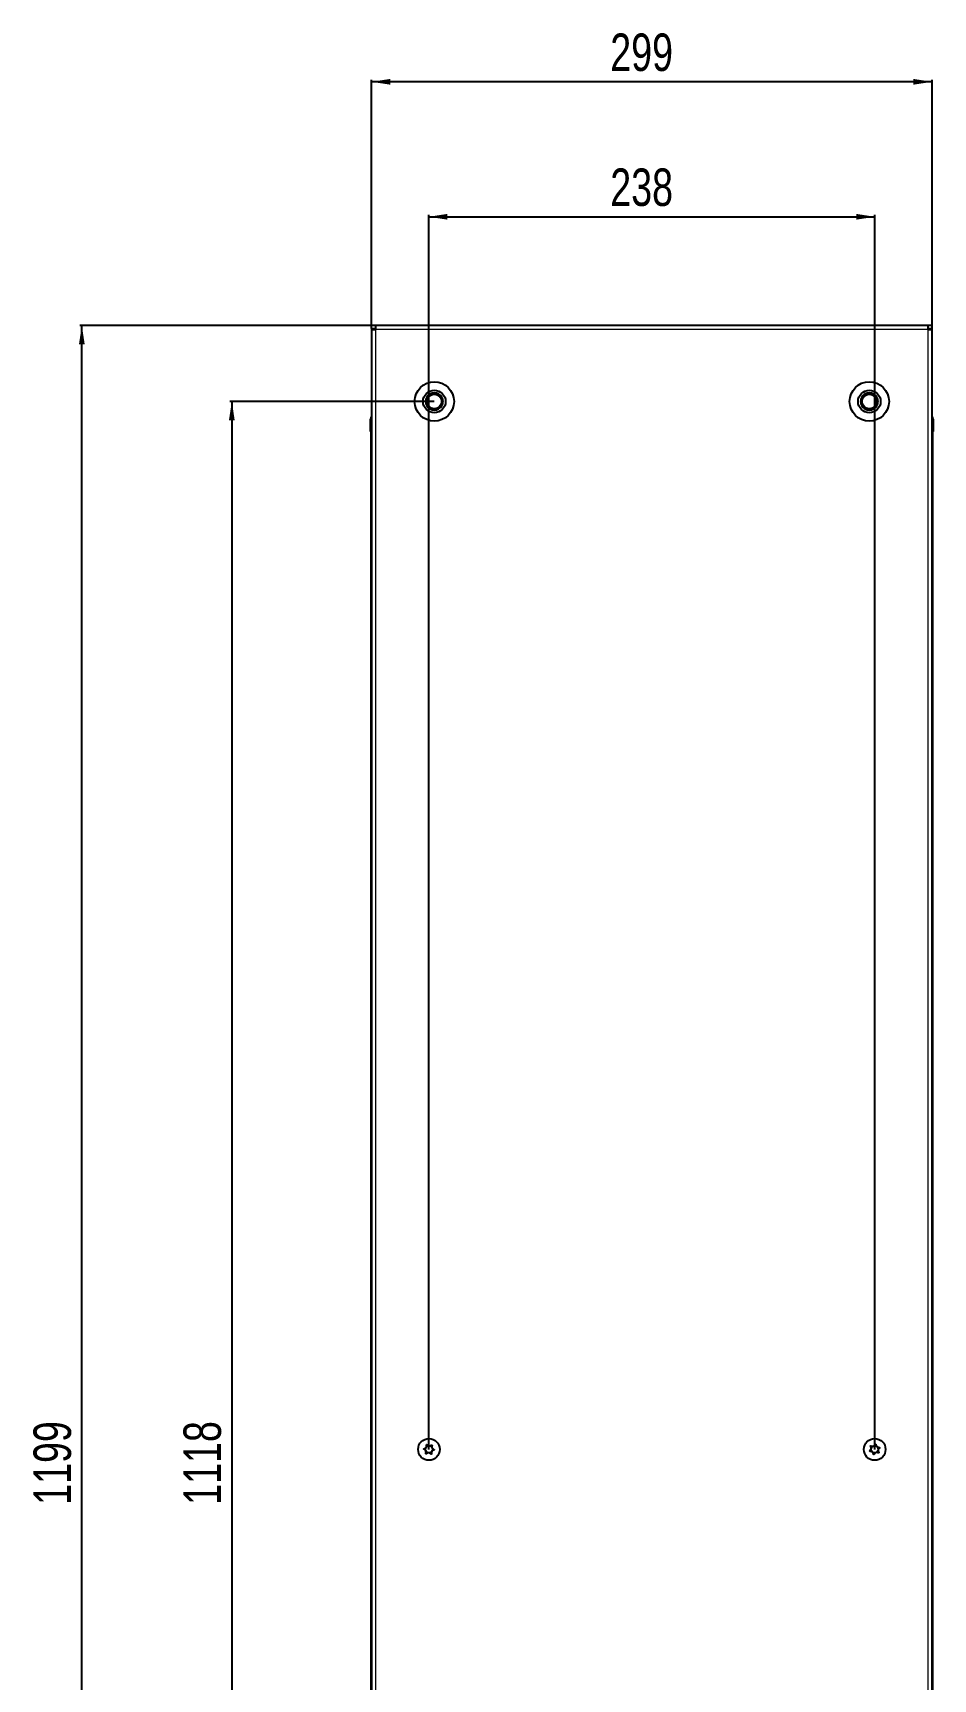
# Model space of a CAD drawing. Header units: millimetres. Extents: x 1770 to 3291, y 230 to 2078.
# Drawn here: x 1770 to 2250, y 1160 to 2038 of the extents above; entities that cross this region are included whole.
import ezdxf

# ---------------------------------------------------------------- set-up
doc = ezdxf.new("R2010")
doc.units = ezdxf.units.MM
doc.layers.add('FORMAT', color=7, linetype='Continuous')
doc.styles.add('SLDTEXTSTYLE0', font='TXT', dxfattribs={"width": 0.75})
doc.dimstyles.new('SLDDIMSTYLE0', dxfattribs={"dimtxt": 20, "dimasz": 10, "dimexe": 0, "dimexo": 0.0625, "dimgap": 5, "dimtad": 2, "dimdec": 1, "dimrnd": 1e-09, "dimzin": 12, "dimdsep": 46, "dimtxsty": 'SLDTEXTSTYLE0', "dimsah": 1, "dimcen": 0.09, "dimadec": 0, "dimazin": 3, "dimtfac": 1, "dimtofl": 0, "dimtmove": 0, "dimatfit": 3, "dimfxl": 0, "dimfrac": 2, "dimtolj": 1, "dimtzin": 12, "dimarcsym": 0})

# ---------------------------------------------------------------- blocks, each defined once
blk = doc.blocks.new('_D')
at = {"layer": 'FORMAT'}
for p, q in [((1950.89, 1882.09), (1795.4, 1882.09)), ((1796.4, 683.09), (1796.4, 1882.09)), ((1950.89, 683.09), (1795.4, 683.09))]:
    blk.add_line(p, q, dxfattribs=at)
for points in [[(1796.4, 1882.09), (1794.86, 1872.09), (1797.93, 1872.09)], [(1796.4, 683.09), (1797.93, 693.09), (1794.86, 693.09)]]:
    blk.add_solid(points, dxfattribs=at)
at = {"layer": 'FORMAT', "insert": (1770.61, 1253.04), "char_height": 20, "attachment_point": 1, "rotation": 90, "style": 'SLDTEXTSTYLE0'}
blk.add_mtext('1199', dxfattribs=at)
blk = doc.blocks.new('_D_1')
at = {"layer": 'FORMAT'}
for p, q in [((1950.9, 1882.1), (1950.9, 2013.09)), ((2249.9, 2012.09), (1950.9, 2012.09)), ((2249.9, 1882.1), (2249.9, 2013.09))]:
    blk.add_line(p, q, dxfattribs=at)
for points in [[(1950.9, 2012.09), (1960.9, 2010.56), (1960.9, 2013.63)], [(2249.9, 2012.09), (2239.9, 2013.63), (2239.9, 2010.56)]]:
    blk.add_solid(points, dxfattribs=at)
at = {"layer": 'FORMAT', "insert": (2078.23, 2037.87), "char_height": 20, "attachment_point": 1, "style": 'SLDTEXTSTYLE0'}
blk.add_mtext('299', dxfattribs=at)
blk = doc.blocks.new('_D_3')
at = {"layer": 'FORMAT'}
for p, q in [((1981.4, 1282.6), (1981.4, 1941.09)), ((2219.4, 1282.6), (2219.4, 1941.09)), ((1981.4, 1940.09), (2219.4, 1940.09))]:
    blk.add_line(p, q, dxfattribs=at)
for points in [[(1981.4, 1940.09), (1991.4, 1938.56), (1991.4, 1941.63)], [(2219.4, 1940.09), (2209.4, 1941.63), (2209.4, 1938.56)]]:
    blk.add_solid(points, dxfattribs=at)
at = {"layer": 'FORMAT', "insert": (2078.23, 1965.87), "char_height": 20, "attachment_point": 1, "style": 'SLDTEXTSTYLE0'}
blk.add_mtext('238', dxfattribs=at)
blk = doc.blocks.new('_D_4')
at = {"layer": 'FORMAT'}
for p, q in [((1984.39, 1841.59), (1875.4, 1841.59)), ((1876.4, 1841.59), (1876.4, 723.59)), ((1984.39, 723.59), (1875.4, 723.59))]:
    blk.add_line(p, q, dxfattribs=at)
for points in [[(1876.4, 1841.59), (1874.86, 1831.59), (1877.93, 1831.59)], [(1876.4, 723.59), (1877.93, 733.59), (1874.86, 733.59)]]:
    blk.add_solid(points, dxfattribs=at)
at = {"layer": 'FORMAT', "insert": (1850.61, 1253.04), "char_height": 20, "attachment_point": 1, "rotation": 90, "style": 'SLDTEXTSTYLE0'}
blk.add_mtext('1118', dxfattribs=at)

msp = doc.modelspace()

# ---------------------------------------------------------------- linework, layer by layer
at = {"color": 7, "linetype": 'Continuous', "lineweight": 25}
for p, q in [((1953, 1882.09), (1950.9, 1882.09)), ((1950.9, 1880.59), (1950.9, 1882.09)), ((1950.9, 1880.59), (1953, 1880.59)), ((1950.9, 1880.59), (1950.9, 1879.99)), ((1950.9, 1879.99), (1950.9, 685.19)), ((1950.9, 1879.99), (1953, 1879.99)), ((1953, 1882.09), (1953, 1879.99)), ((2247.8, 1882.09), (1953, 1882.09)), ((2247.8, 1879.99), (2247.8, 1882.09)), ((2249.9, 1882.09), (2247.8, 1882.09)), ((2247.8, 1880.59), (2249.9, 1880.59)), ((2247.8, 1879.99), (2249.9, 1879.99)), ((2249.9, 1880.59), (2249.9, 1882.09)), ((2249.9, 1879.99), (2249.9, 1880.59)), ((2249.9, 685.19), (2249.9, 1879.99)), ((1950.4, 1832.09), (1950.4, 1825.59)), ((1950.4, 1825.59), (1950.4, 1832.09)), ((2249.9, 1833.42), (2249.9, 1833.42)), ((2250.4, 1832.09), (2250.4, 1825.59)), ((2250.4, 1825.59), (2250.4, 1832.09)), ((1950.4, 1825.59), (1950.4, 1825.59)), ((1950.9, 1825.59), (1950.4, 1825.59)), ((1950.55, 1825.59), (1950.55, 739.59)), ((2249.9, 1825.59), (2250.4, 1825.59)), ((2250.25, 739.59), (2250.25, 1825.59)), ((2250.4, 1825.59), (2250.4, 1825.59)), ((2250.4, 1825.59), (2250.4, 1825.59))]:
    msp.add_line(p, q, dxfattribs=at)
at = {"color": 8, "linetype": 'Continuous', "lineweight": 18}
for p, q in [((2247.8, 1879.99), (1953, 1879.99)), ((1953, 1879.99), (1953, 685.19)), ((2247.8, 685.19), (2247.8, 1879.99)), ((1950.9, 1832.09), (1950.4, 1832.09)), ((2249.9, 1832.09), (2250.4, 1832.09))]:
    msp.add_line(p, q, dxfattribs=at)
at = {"color": 7, "linetype": 'Continuous', "lineweight": 25}
for centre, radius in [((1984.4, 1841.59), 10.5), ((1984.4, 1841.59), 6), ((1984.4, 1841.59), 3.9), ((2216.4, 1841.59), 10.5), ((2216.4, 1841.59), 6), ((2216.4, 1841.59), 3.9), ((1981.55, 1282.59), 5.79), ((1981.55, 1282.59), 1.85), ((2219.25, 1282.59), 5.79), ((2219.25, 1282.59), 1.85)]:
    msp.add_circle(centre, radius, dxfattribs=at)
for centre, radius, start, end in [((1984.4, 1841.59), 4.62, 120, 180), ((1984.4, 1841.59), 4.62, 60, 120), ((1984.4, 1841.59), 4.62, 360, 60), ((2216.4, 1841.59), 4.62, 120, 180), ((2216.4, 1841.59), 4.62, 60, 120), ((2216.4, 1841.59), 4.62, 360, 60), ((1984.4, 1841.59), 4.62, 180, 240), ((1984.4, 1841.59), 4.62, 240, 300), ((1984.4, 1841.59), 4.62, 300, 360), ((2216.4, 1841.59), 4.62, 180, 240), ((2216.4, 1841.59), 4.62, 240, 300), ((2216.4, 1841.59), 4.62, 300, 360), ((1952.4, 1832.09), 2, 138.57492, 180), ((1952.4, 1832.09), 2, 138.59038, 180), ((2248.4, 1832.09), 2, 0, 41.39416)]:
    msp.add_arc(centre, radius, start, end, dxfattribs=at)
for points, knots in [([(1979.78, 1841.59), (1980.11, 1842.17), (1980.67, 1843.15), (1981.5, 1844.57), (1981.9, 1845.28), (1982.09, 1845.59)], [0, 0, 0, 0, 0.439131, 0.751378, 1, 1, 1, 1]), ([(1982.09, 1845.59), (1982.29, 1845.59), (1982.99, 1845.59), (1984.3, 1845.59), (1985.69, 1845.59), (1986.44, 1845.59), (1986.71, 1845.59)], [0, 0, 0, 0, 0.139329, 0.48527, 0.816356, 1, 1, 1, 1]), ([(1986.71, 1845.59), (1987.04, 1845.02), (1987.6, 1844.04), (1988.42, 1842.62), (1988.83, 1841.91), (1989.01, 1841.59)], [0, 0, 0, 0, 0.439131, 0.751378, 1, 1, 1, 1]), ([(2211.78, 1841.59), (2212.11, 1842.17), (2212.67, 1843.15), (2213.5, 1844.57), (2213.9, 1845.28), (2214.09, 1845.59)], [0, 0, 0, 0, 0.439131, 0.751378, 1, 1, 1, 1]), ([(2214.09, 1845.59), (2214.29, 1845.59), (2214.99, 1845.59), (2216.3, 1845.59), (2217.69, 1845.59), (2218.44, 1845.59), (2218.71, 1845.59)], [0, 0, 0, 0, 0.139329, 0.48527, 0.816356, 1, 1, 1, 1]), ([(2218.71, 1845.59), (2219.04, 1845.02), (2219.6, 1844.04), (2220.42, 1842.62), (2220.83, 1841.91), (2221.01, 1841.59)], [0, 0, 0, 0, 0.439131, 0.751378, 1, 1, 1, 1]), ([(1982.09, 1837.59), (1981.76, 1838.17), (1981.19, 1839.15), (1980.37, 1840.57), (1979.96, 1841.28), (1979.78, 1841.59)], [0, 0, 0, 0, 0.439131, 0.751378, 1, 1, 1, 1]), ([(1986.71, 1837.59), (1986.44, 1837.59), (1985.69, 1837.59), (1984.3, 1837.59), (1982.99, 1837.59), (1982.29, 1837.59), (1982.09, 1837.59)], [0, 0, 0, 0, 0.183644, 0.51473, 0.860671, 1, 1, 1, 1]), ([(1989.01, 1841.59), (1988.68, 1841.02), (1988.12, 1840.04), (1987.3, 1838.62), (1986.89, 1837.91), (1986.71, 1837.59)], [0, 0, 0, 0, 0.439131, 0.751378, 1, 1, 1, 1]), ([(2214.09, 1837.59), (2213.76, 1838.17), (2213.19, 1839.15), (2212.37, 1840.57), (2211.96, 1841.28), (2211.78, 1841.59)], [0, 0, 0, 0, 0.439131, 0.751378, 1, 1, 1, 1]), ([(2218.71, 1837.59), (2218.44, 1837.59), (2217.69, 1837.59), (2216.3, 1837.59), (2214.99, 1837.59), (2214.29, 1837.59), (2214.09, 1837.59)], [0, 0, 0, 0, 0.183644, 0.51473, 0.860671, 1, 1, 1, 1]), ([(2221.01, 1841.59), (2220.68, 1841.02), (2220.12, 1840.04), (2219.3, 1838.62), (2218.89, 1837.91), (2218.71, 1837.59)], [0, 0, 0, 0, 0.439131, 0.751378, 1, 1, 1, 1]), ([(1979.97, 1280.28), (1979.99, 1280.27), (1980.01, 1280.26), (1980.07, 1280.26), (1980.21, 1280.31), (1980.55, 1280.49), (1981.02, 1280.75), (1981.66, 1280.73), (1982.1, 1280.47), (1982.42, 1280.23), (1982.61, 1280.1), (1982.7, 1280.07), (1982.75, 1280.06), (1982.78, 1280.08), (1982.8, 1280.1), (1982.83, 1280.16), (1982.87, 1280.43), (1982.86, 1280.9), (1983.02, 1281.6), (1983.6, 1282), (1984.05, 1282.17), (1984.28, 1282.3), (1984.33, 1282.35), (1984.34, 1282.38), (1984.34, 1282.41), (1984.32, 1282.45), (1984.3, 1282.48), (1984.24, 1282.54), (1984.05, 1282.67), (1983.73, 1282.87), (1983.32, 1283.18), (1983.07, 1283.76), (1983.13, 1284.3), (1983.17, 1284.69), (1983.16, 1284.84), (1983.14, 1284.89), (1983.12, 1284.92), (1983.08, 1284.93), (1983.02, 1284.92), (1982.88, 1284.88), (1982.54, 1284.7), (1982.07, 1284.44), (1981.43, 1284.46), (1980.99, 1284.72), (1980.68, 1284.96), (1980.48, 1285.09), (1980.39, 1285.12), (1980.35, 1285.12), (1980.31, 1285.11), (1980.29, 1285.09), (1980.26, 1285.03), (1980.22, 1284.76), (1980.23, 1284.28), (1980.08, 1283.59), (1979.49, 1283.19), (1979.04, 1283.02), (1978.81, 1282.89), (1978.77, 1282.83), (1978.75, 1282.81), (1978.75, 1282.77), (1978.77, 1282.74), (1978.79, 1282.71), (1978.85, 1282.65), (1979.04, 1282.52), (1979.36, 1282.32), (1979.77, 1282.01), (1980.03, 1281.42), (1979.96, 1280.89), (1979.92, 1280.5), (1979.93, 1280.35), (1979.95, 1280.3), (1979.97, 1280.28), (1979.97, 1280.28)], [0, 0, 0, 0, 0.002009, 0.00442, 0.009365, 0.025528, 0.067705, 0.095786, 0.124646, 0.150342, 0.160519, 0.163394, 0.165697, 0.167245, 0.168874, 0.17077, 0.178606, 0.211994, 0.249994, 0.287995, 0.321383, 0.329219, 0.331115, 0.332744, 0.334292, 0.336217, 0.338535, 0.341318, 0.349662, 0.375358, 0.404217, 0.432298, 0.474475, 0.490639, 0.496669, 0.49844, 0.5, 0.502009, 0.50442, 0.509365, 0.525528, 0.567705, 0.595786, 0.624646, 0.650342, 0.660519, 0.663394, 0.665697, 0.667245, 0.668874, 0.67077, 0.678606, 0.711994, 0.749994, 0.787995, 0.821383, 0.829219, 0.831115, 0.832744, 0.834292, 0.836217, 0.838535, 0.841318, 0.849662, 0.875358, 0.904217, 0.932298, 0.974475, 0.990639, 0.996669, 0.99844, 1, 1, 1, 1]), ([(2219.74, 1285.35), (2219.73, 1285.35), (2219.7, 1285.35), (2219.65, 1285.32), (2219.54, 1285.23), (2219.3, 1284.92), (2218.97, 1284.49), (2218.39, 1284.25), (2217.87, 1284.31), (2217.49, 1284.4), (2217.26, 1284.44), (2217.16, 1284.43), (2217.12, 1284.42), (2217.1, 1284.39), (2217.09, 1284.36), (2217.08, 1284.29), (2217.16, 1284.03), (2217.36, 1283.6), (2217.5, 1282.91), (2217.12, 1282.3), (2216.79, 1281.97), (2216.63, 1281.75), (2216.61, 1281.68), (2216.61, 1281.65), (2216.62, 1281.62), (2216.65, 1281.6), (2216.69, 1281.58), (2216.76, 1281.55), (2216.98, 1281.51), (2217.36, 1281.46), (2217.86, 1281.33), (2218.33, 1280.91), (2218.49, 1280.39), (2218.61, 1280.02), (2218.68, 1279.89), (2218.72, 1279.85), (2218.75, 1279.83), (2218.79, 1279.84), (2218.84, 1279.86), (2218.95, 1279.96), (2219.19, 1280.27), (2219.52, 1280.7), (2220.11, 1280.93), (2220.62, 1280.88), (2221, 1280.79), (2221.24, 1280.75), (2221.33, 1280.76), (2221.37, 1280.77), (2221.39, 1280.8), (2221.4, 1280.83), (2221.41, 1280.89), (2221.34, 1281.15), (2221.13, 1281.58), (2220.99, 1282.28), (2221.37, 1282.89), (2221.71, 1283.22), (2221.86, 1283.44), (2221.88, 1283.5), (2221.88, 1283.54), (2221.87, 1283.56), (2221.84, 1283.59), (2221.81, 1283.61), (2221.73, 1283.64), (2221.51, 1283.68), (2221.13, 1283.73), (2220.63, 1283.85), (2220.16, 1284.28), (2220, 1284.8), (2219.88, 1285.17), (2219.81, 1285.3), (2219.77, 1285.34), (2219.75, 1285.35), (2219.74, 1285.35)], [0, 0, 0, 0, 0.0020087, 0.00442, 0.0093647, 0.0255282, 0.0677053, 0.0957862, 0.1246456, 0.1503415, 0.1605194, 0.1633943, 0.1656965, 0.1672448, 0.1688741, 0.1707699, 0.1786058, 0.2119941, 0.2499945, 0.2879948, 0.3213831, 0.329219, 0.3311148, 0.3327441, 0.3342924, 0.3362166, 0.3385353, 0.3413178, 0.349662, 0.3753578, 0.4042173, 0.4322982, 0.4744753, 0.4906388, 0.4966691, 0.49844, 0.5, 0.5020087, 0.50442, 0.5093647, 0.5255282, 0.5677053, 0.5957862, 0.6246456, 0.6503415, 0.6605194, 0.6633943, 0.6656965, 0.6672448, 0.6688741, 0.6707699, 0.6786058, 0.7119941, 0.7499945, 0.7879948, 0.8213831, 0.829219, 0.8311148, 0.8327441, 0.8342924, 0.8362166, 0.8385353, 0.8413178, 0.849662, 0.8753578, 0.9042173, 0.9322982, 0.9744753, 0.9906388, 0.9966691, 0.99844, 1, 1, 1, 1])]:
    msp.add_open_spline(points, degree=3, knots=knots, dxfattribs=at)

# ---------------------------------------------------------------- dimensions: what is measured, and where the dimension line sits
at = {"layer": 'FORMAT'}
for base, p1, p2, picture, middle in [((1950.9, 2012.09), (2249.9, 1882.09), (1950.9, 1882.09), '_D_1', (2100.4, 2012.09)), ((2219.4, 1940.09), (1981.4, 1282.59), (2219.4, 1282.59), '_D_3', (2100.4, 1940.09))]:
    dim = msp.add_linear_dim(base=base, p1=p1, p2=p2, dimstyle='SLDDIMSTYLE0', dxfattribs=at)
    dim.commit()
    dim.dimension.update_dxf_attribs({"geometry": picture, "text_midpoint": middle, "dimtype": 160})
for base, p1, p2, picture, middle in [((1796.4, 1882.09), (1950.9, 683.09), (1950.9, 1882.09), '_D', (1796.4, 1282.59)), ((1876.4, 723.59), (1984.4, 1841.59), (1984.4, 723.59), '_D_4', (1876.4, 1282.59))]:
    dim = msp.add_linear_dim(base=base, p1=p1, p2=p2, angle=90, dimstyle='SLDDIMSTYLE0', dxfattribs=at)
    dim.commit()
    dim.dimension.update_dxf_attribs({"geometry": picture, "text_midpoint": middle, "dimtype": 160})

doc.saveas('drawing.dxf')
